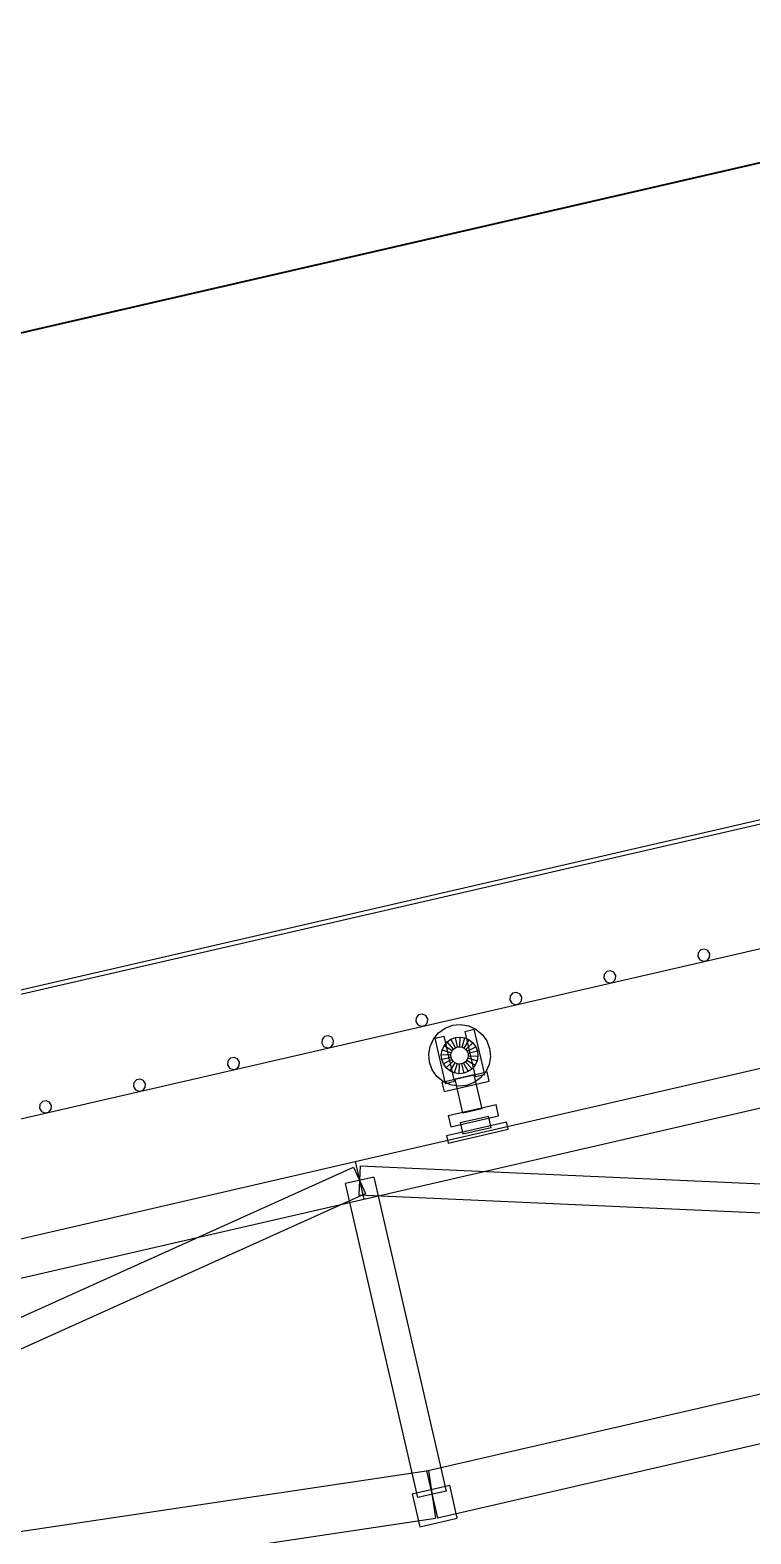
# Model space of a CAD drawing. Header units: millimetres. Extents: x -1970 to 59977, y -50268 to 6837.
# Drawn here: x 28276 to 29023, y 719 to 2278 of the extents above; entities that cross this region are included whole.
import ezdxf

# ---------------------------------------------------------------- set-up
doc = ezdxf.new("R2010")
doc.units = ezdxf.units.MM
doc.layers.add('COTAS_P', color=1, linetype='Continuous', lineweight=0)
doc.layers.add('lateral_C03', color=7, linetype='Continuous', lineweight=0)
doc.dimstyles.new('R19_100', dxfattribs={"dimtxt": 250, "dimasz": 150, "dimexe": 150, "dimexo": 80, "dimgap": 100, "dimtad": 1, "dimtih": 1, "dimtoh": 1, "dimdsep": 46, "dimcen": 0.09, "dimadec": 0, "dimazin": 0, "dimtfac": 1, "dimtdec": 4, "dimtofl": 0, "dimtmove": 0, "dimatfit": 3, "dimfxl": 1, "dimtolj": 1, "dimtzin": 0, "dimarcsym": 0})

# ---------------------------------------------------------------- blocks, each defined once
blk = doc.blocks.new('*D9')
at = {"layer": 'COTAS_P', "color": 0, "lineweight": -2, "transparency": 16777216}
for p, q in [((38921.3, 3578), (38703.4, 4523.2)), ((27384.7, 1760.7), (38591, 4343.3)), ((27422.7, 928), (27204.9, 1873.2))]:
    blk.add_line(p, q, dxfattribs=at)
at = {"layer": 'COTAS_P', "color": 0, "transparency": 16777216}
for points in [[(38585.4, 4367.7), (38596.6, 4319), (38737.1, 4377)], [(27379.1, 1785.1), (27390.3, 1736.3), (27238.5, 1727)]]:
    blk.add_solid(points, dxfattribs=at)
at = {"layer": 'Defpoints', "color": 0, "transparency": 16777216}
for p in [(38737.1, 4377), (38939.3, 3500), (27440.7, 850)]:
    blk.add_point(p, dxfattribs=at)

msp = doc.modelspace()

# ---------------------------------------------------------------- linework, layer by layer
at = {"layer": 'lateral_C03'}
for p, q in [((38691.362, 3685.056), (27582.557, 1124.887)), ((27583.456, 1120.989), (38692.26, 3681.159)), ((27611.752, 998.208), (38720.557, 3558.377)), ((28613.383, 1104.875), (29782.73, 1374.366)), ((28622.366, 1065.896), (29791.713, 1335.388)), ((28968.721, 1321.286), (28968.378, 1317.376)), ((28968.378, 1317.376), (28970.398, 1314.011)), ((28971.297, 1324.246), (28968.721, 1321.286)), ((28970.398, 1314.011), (28974.009, 1312.477)), ((28975.121, 1325.128), (28971.297, 1324.246)), ((28974.009, 1312.477), (28977.834, 1313.358)), ((28978.733, 1323.593), (28975.121, 1325.128)), ((28977.834, 1313.358), (28980.41, 1316.319)), ((28980.753, 1320.228), (28978.733, 1323.593)), ((28980.41, 1316.319), (28980.753, 1320.228)), ((28871.275, 1298.828), (28870.932, 1294.919)), ((28870.932, 1294.919), (28872.952, 1291.554)), ((28873.851, 1301.789), (28871.275, 1298.828)), ((28877.676, 1302.67), (28873.851, 1301.789)), ((28881.288, 1301.135), (28877.676, 1302.67)), ((28883.308, 1297.771), (28881.288, 1301.135)), ((28882.964, 1293.861), (28883.308, 1297.771)), ((28776.406, 1279.331), (28773.83, 1276.37)), ((28780.23, 1280.213), (28776.406, 1279.331)), ((28783.842, 1278.678), (28780.23, 1280.213)), ((28785.862, 1275.313), (28783.842, 1278.678)), ((28872.952, 1291.554), (28876.564, 1290.019)), ((28876.564, 1290.019), (28880.388, 1290.9)), ((28880.388, 1290.9), (28882.964, 1293.861)), ((28773.83, 1276.37), (28773.486, 1272.461)), ((28773.486, 1272.461), (28775.506, 1269.096)), ((28775.506, 1269.096), (28779.118, 1267.561)), ((28779.118, 1267.561), (28782.942, 1268.443)), ((28782.942, 1268.443), (28785.518, 1271.404)), ((28785.518, 1271.404), (28785.862, 1275.313)), ((28676.384, 1253.913), (28676.041, 1250.003)), ((28676.041, 1250.003), (28678.061, 1246.639)), ((28678.96, 1256.874), (28676.384, 1253.913)), ((28682.784, 1257.755), (28678.96, 1256.874)), ((28686.396, 1256.22), (28682.784, 1257.755)), ((28685.497, 1245.985), (28688.073, 1248.946)), ((28688.416, 1252.855), (28686.396, 1256.22)), ((28688.073, 1248.946), (28688.416, 1252.855)), ((28581.514, 1234.416), (28578.939, 1231.455)), ((28585.339, 1235.297), (28581.514, 1234.416)), ((28588.951, 1233.763), (28585.339, 1235.297)), ((28590.971, 1230.398), (28588.951, 1233.763)), ((28678.061, 1246.639), (28681.673, 1245.104)), ((28681.673, 1245.104), (28685.497, 1245.985)), ((28690.824, 1224.317), (28694.291, 1231.917)), ((28694.291, 1231.917), (28699.607, 1238.361)), ((28695.793, 1232.646), (28705.538, 1234.892)), ((28695.793, 1232.646), (28706.573, 1185.872)), ((28699.607, 1238.361), (28706.41, 1243.21)), ((28716.317, 1188.118), (28705.538, 1234.892)), ((28706.41, 1243.21), (28714.236, 1246.132)), ((28708.469, 1228.85), (28712.509, 1231.729)), ((28712.509, 1231.729), (28717.155, 1233.464)), ((28717.2, 1222.898), (28712.509, 1231.729)), ((28714.236, 1246.132), (28722.551, 1246.93)), ((28717.155, 1233.464), (28722.092, 1233.938)), ((28719.401, 1223.72), (28717.155, 1233.464)), ((28721.74, 1223.944), (28722.092, 1233.938)), ((28722.092, 1233.938), (28726.984, 1233.117)), ((28722.551, 1246.93), (28730.79, 1245.548)), ((28724.057, 1223.555), (28726.984, 1233.117)), ((28726.976, 1239.832), (28736.72, 1242.078)), ((28726.976, 1239.832), (28737.755, 1193.058)), ((28726.984, 1233.117), (28731.497, 1231.059)), ((28730.79, 1245.548), (28738.39, 1242.08)), ((28747.5, 1195.304), (28736.72, 1242.078)), ((28738.39, 1242.08), (28744.834, 1236.764)), ((28744.834, 1236.764), (28749.682, 1229.962)), ((28578.939, 1231.455), (28578.595, 1227.546)), ((28578.595, 1227.546), (28580.615, 1224.181)), ((28580.615, 1224.181), (28584.227, 1222.646)), ((28584.227, 1222.646), (28588.051, 1223.527)), ((28588.051, 1223.527), (28590.627, 1226.488)), ((28590.627, 1226.488), (28590.971, 1230.398)), ((28689.442, 1216.079), (28690.824, 1224.317)), ((28702.434, 1215.62), (28703.254, 1220.512)), ((28703.254, 1220.512), (28705.313, 1225.024)), ((28712.816, 1217.584), (28703.254, 1220.512)), ((28705.313, 1225.024), (28708.469, 1228.85)), ((28713.791, 1219.722), (28705.313, 1225.024)), ((28715.287, 1221.534), (28708.469, 1228.85)), ((28712.428, 1215.267), (28712.816, 1217.584)), ((28712.816, 1217.584), (28713.791, 1219.722)), ((28713.791, 1219.722), (28715.287, 1221.534)), ((28715.287, 1221.534), (28717.2, 1222.898)), ((28717.2, 1222.898), (28719.401, 1223.72)), ((28719.401, 1223.72), (28721.74, 1223.944)), ((28721.74, 1223.944), (28724.057, 1223.555)), ((28724.057, 1223.555), (28726.194, 1222.58)), ((28726.194, 1222.58), (28731.497, 1231.059)), ((28726.194, 1222.58), (28728.007, 1221.085)), ((28728.007, 1221.085), (28735.323, 1227.902)), ((28728.007, 1221.085), (28729.37, 1219.172)), ((28729.37, 1219.172), (28738.202, 1223.863)), ((28729.37, 1219.172), (28730.192, 1216.971)), ((28739.937, 1219.216), (28730.192, 1216.971)), ((28730.192, 1216.971), (28730.416, 1214.632)), ((28731.497, 1231.059), (28735.323, 1227.902)), ((28735.323, 1227.902), (28738.202, 1223.863)), ((28738.202, 1223.863), (28739.937, 1219.216)), ((28739.937, 1219.216), (28740.41, 1214.279)), ((28749.682, 1229.962), (28752.605, 1222.136)), ((28752.605, 1222.136), (28753.402, 1213.82)), ((28481.493, 1208.997), (28481.149, 1205.088)), ((28481.149, 1205.088), (28483.169, 1201.723)), ((28484.069, 1211.958), (28481.493, 1208.997)), ((28483.169, 1201.723), (28486.781, 1200.188)), ((28487.893, 1212.84), (28484.069, 1211.958)), ((28486.781, 1200.188), (28490.606, 1201.07)), ((28491.505, 1211.305), (28487.893, 1212.84)), ((28490.606, 1201.07), (28493.181, 1204.031)), ((28493.525, 1207.94), (28491.505, 1211.305)), ((28493.181, 1204.031), (28493.525, 1207.94)), ((28690.239, 1207.763), (28689.442, 1216.079)), ((28693.162, 1199.937), (28690.239, 1207.763)), ((28712.428, 1215.267), (28702.434, 1215.62)), ((28702.907, 1210.683), (28702.434, 1215.62)), ((28712.652, 1212.928), (28702.907, 1210.683)), ((28704.643, 1206.036), (28702.907, 1210.683)), ((28713.474, 1210.727), (28704.643, 1206.036)), ((28707.521, 1201.997), (28704.643, 1206.036)), ((28714.838, 1208.814), (28707.521, 1201.997)), ((28711.347, 1198.84), (28707.521, 1201.997)), ((28716.65, 1207.319), (28711.347, 1198.84)), ((28712.652, 1212.928), (28712.428, 1215.267)), ((28713.474, 1210.727), (28712.652, 1212.928)), ((28714.838, 1208.814), (28713.474, 1210.727)), ((28716.65, 1207.319), (28714.838, 1208.814)), ((28718.787, 1206.344), (28715.86, 1196.782)), ((28718.787, 1206.344), (28716.65, 1207.319)), ((28721.105, 1205.955), (28718.787, 1206.344)), ((28721.105, 1205.955), (28720.752, 1195.961)), ((28723.443, 1206.179), (28721.105, 1205.955)), ((28725.644, 1207.001), (28723.443, 1206.179)), ((28723.443, 1206.179), (28725.689, 1196.435)), ((28727.558, 1208.365), (28725.644, 1207.001)), ((28725.644, 1207.001), (28730.336, 1198.17)), ((28729.053, 1210.177), (28727.558, 1208.365)), ((28727.558, 1208.365), (28734.375, 1201.049)), ((28730.028, 1212.315), (28729.053, 1210.177)), ((28729.053, 1210.177), (28737.531, 1204.875)), ((28730.416, 1214.632), (28730.028, 1212.315)), ((28730.028, 1212.315), (28739.59, 1209.387)), ((28734.375, 1201.049), (28730.336, 1198.17)), ((28730.416, 1214.632), (28740.41, 1214.279)), ((28737.531, 1204.875), (28734.375, 1201.049)), ((28739.59, 1209.387), (28737.531, 1204.875)), ((28740.41, 1214.279), (28739.59, 1209.387)), ((28752.02, 1205.582), (28748.553, 1197.982)), ((28753.402, 1213.82), (28752.02, 1205.582)), ((28384.047, 1186.54), (28383.704, 1182.63)), ((28386.623, 1189.501), (28384.047, 1186.54)), ((28390.447, 1190.382), (28386.623, 1189.501)), ((28394.059, 1188.847), (28390.447, 1190.382)), ((28396.079, 1185.483), (28394.059, 1188.847)), ((28395.736, 1181.573), (28396.079, 1185.483)), ((28698.01, 1193.135), (28693.162, 1199.937)), ((28704.454, 1187.818), (28698.01, 1193.135)), ((28703.2, 1187.147), (28749.974, 1197.927)), ((28703.2, 1187.147), (28705.446, 1177.403)), ((28712.054, 1184.351), (28704.454, 1187.818)), ((28705.446, 1177.403), (28752.22, 1188.182)), ((28706.573, 1185.872), (28716.317, 1188.118)), ((28715.86, 1196.782), (28711.347, 1198.84)), ((28720.752, 1195.961), (28715.86, 1196.782)), ((28736.332, 1194.783), (28716.843, 1190.291)), ((28724.928, 1155.211), (28716.843, 1190.291)), ((28725.689, 1196.435), (28720.752, 1195.961)), ((28730.336, 1198.17), (28725.689, 1196.435)), ((28736.434, 1186.689), (28728.609, 1183.767)), ((28736.332, 1194.783), (28744.417, 1159.702)), ((28743.237, 1191.538), (28736.434, 1186.689)), ((28737.755, 1193.058), (28747.5, 1195.304)), ((28748.553, 1197.982), (28743.237, 1191.538)), ((28752.22, 1188.182), (28749.974, 1197.927)), ((28383.704, 1182.63), (28385.724, 1179.266)), ((28385.724, 1179.266), (28389.336, 1177.731)), ((28389.336, 1177.731), (28393.16, 1178.612)), ((28393.16, 1178.612), (28395.736, 1181.573)), ((28720.293, 1182.969), (28712.054, 1184.351)), ((28728.609, 1183.767), (28720.293, 1182.969)), ((28286.602, 1164.082), (28286.258, 1160.173)), ((28286.258, 1160.173), (28288.278, 1156.808)), ((28289.177, 1167.043), (28286.602, 1164.082)), ((28288.278, 1156.808), (28291.89, 1155.273)), ((28293.002, 1167.924), (28289.177, 1167.043)), ((28291.89, 1155.273), (28295.714, 1156.155)), ((28296.614, 1166.39), (28293.002, 1167.924)), ((28295.714, 1156.155), (28298.29, 1159.115)), ((28298.634, 1163.025), (28296.614, 1166.39)), ((28298.29, 1159.115), (28298.634, 1163.025)), ((28709.696, 1152.727), (28759.199, 1164.135)), ((28744.417, 1159.702), (28724.928, 1155.211)), ((28761.894, 1152.442), (28759.199, 1164.135)), ((28707.756, 1131.755), (28770.122, 1146.128)), ((28709.553, 1123.96), (28771.918, 1138.333)), ((28709.696, 1152.727), (28712.391, 1141.033)), ((28712.391, 1141.033), (28761.894, 1152.442)), ((28722.076, 1145.318), (28751.31, 1152.055)), ((28722.076, 1145.318), (28724.771, 1133.624)), ((28724.771, 1133.624), (28754.005, 1140.362)), ((28754.005, 1140.362), (28751.31, 1152.055)), ((28771.918, 1138.333), (28770.122, 1146.128)), ((28707.756, 1131.755), (28709.553, 1123.96)), ((27444.035, 835.383), (28613.383, 1104.875)), ((27496.255, 595.697), (28611.704, 1099.058)), ((28611.704, 1099.058), (28624.044, 1071.713)), ((28613.383, 1104.875), (28622.366, 1065.896)), ((28618.548, 1100.37), (28617.2, 1070.401)), ((28618.548, 1100.37), (29862.904, 1044.393)), ((28632.491, 1088.754), (28603.257, 1082.017)), ((28678.266, 756.548), (28603.257, 1082.017)), ((28632.491, 1088.754), (28707.499, 763.286)), ((27453.018, 796.405), (28622.366, 1065.896)), ((27508.594, 568.352), (28624.044, 1071.713)), ((28617.2, 1070.401), (29861.556, 1014.424)), ((28687.268, 784.278), (29856.616, 1053.77)), ((28698.497, 735.556), (29867.845, 1005.047)), ((27498.73, 606.75), (28689.188, 784.643)), ((28687.268, 784.278), (28698.497, 735.556)), ((28689.188, 784.643), (28696.577, 735.192)), ((28672.271, 760.298), (28711.249, 769.281)), ((28719.109, 735.175), (28711.249, 769.281)), ((28672.271, 760.298), (28680.131, 726.192)), ((28707.499, 763.286), (28678.266, 756.548)), ((27506.119, 557.299), (28696.577, 735.192)), ((28680.131, 726.192), (28719.109, 735.175))]:
    msp.add_line(p, q, dxfattribs=at)

# ---------------------------------------------------------------- dimensions: what is measured, and where the dimension line sits
at = {"layer": 'COTAS_P'}
dim = msp.add_aligned_dim(p1=(27440.666, 850), p2=(38939.253, 3500), distance=900, text='<> P', dimstyle='R19_100', dxfattribs=at)
dim.commit()
dim.dimension.update_dxf_attribs({"geometry": '*D9', "text_midpoint": (32987.841, 3052.011)})

doc.saveas('drawing.dxf')
